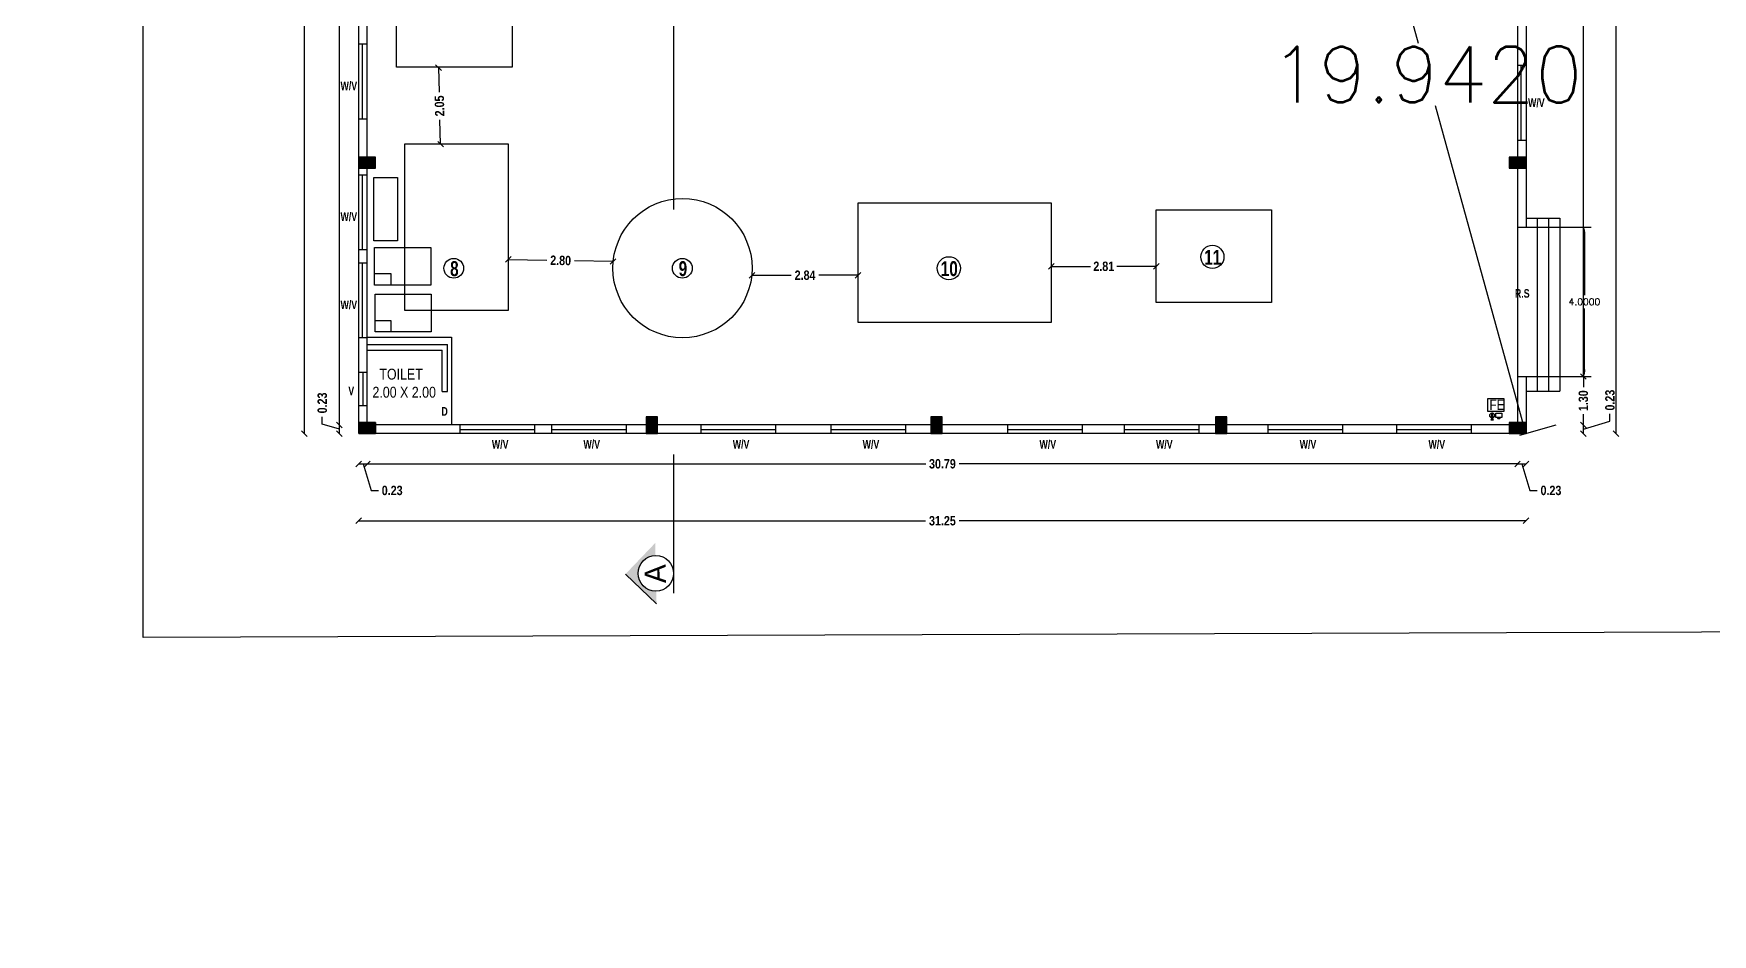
# Model space of a CAD drawing. Header units: metres. Extents: x 1422408 to 2637705, y 4160 to 80428.
# Drawn here: x 2267831.87 to 2267876.81, y 4241.87 to 4265.98 of the extents above; entities that cross this region are included whole.
import ezdxf
from ezdxf.enums import TextEntityAlignment as Align

# ---------------------------------------------------------------- set-up
doc = ezdxf.new("R2010")
doc.units = ezdxf.units.M
doc.header["$LTSCALE"] = 3.5
doc.header["$MEASUREMENT"] = 0
doc.linetypes.add('HIDDEN', pattern=[0.375, 0.25, -0.125])
doc.layers.get('0').update_dxf_attribs({"linetype": 'CONTINUOUS'})
doc.layers.get('DEFPOINTS').update_dxf_attribs({"linetype": 'CONTINUOUS'})
for name, color, linetype in [('BLK_1_FLR_0_CARPET_AREA', 45, 'CONTINUOUS'), ('BLK_1_FLR_0_EXIT_WIDTH_DOOR', 2, 'CONTINUOUS'), ('BLK_1_FLR_0_REGULAR_ROOM_1', 117, 'CONTINUOUS'), ('BLK_1_FLR_0_URINAL', 235, 'CONTINUOUS'), ('BLK_1_FLR_0_WASH', 60, 'CONTINUOUS'), ('BLK_1_FLR_0_WATER_CLOSET', 1, 'CONTINUOUS')]:
    doc.layers.add(name, color=color, linetype=linetype)
doc.layers.add('DIST_EXIT', color=7, linetype='CONTINUOUS', lineweight=0)
doc.styles.add('ARIAL', font='arial.ttf')
doc.styles.add('SH', font='swissc.ttf', dxfattribs={"height": 10})
doc.styles.get("Standard").update_dxf_attribs({"font": 'txt.shx', "height": 1.5})
doc.styles.add('Stylus BT', font='stylu.ttf', dxfattribs={"height": 4})
doc.styles.add('sunahari', font='ARIALNB.TTF', dxfattribs={"height": 0.25})
doc.styles.add('TR', font='arial.ttf', dxfattribs={"height": 8})
doc.dimstyles.new('CIVIL Mt.', dxfattribs={"dimscale": 0, "dimtxt": 0.25, "dimasz": 0.15, "dimexe": 0.18, "dimexo": 0.0625, "dimgap": 0.1, "dimtad": 0, "dimzin": 0, "dimdsep": 46, "dimtxsty": 'sunahari', "dimblk": 'OBLIQUE', "dimcen": 0.09, "dimse1": 1, "dimse2": 1, "dimclrd": 253, "dimclrt": 4, "dimadec": 0, "dimazin": 0, "dimtfac": 1, "dimtofl": 0, "dimtmove": 1, "dimatfit": 3, "dimfxl": 0, "dimfrac": 2, "dimtolj": 1, "dimtzin": 0, "dimarcsym": 0})
doc.dimstyles.get("Standard").update_dxf_attribs({"dimtxt": 0.18, "dimasz": 0.18, "dimexe": 0.18, "dimexo": 0.0625, "dimgap": 0.09, "dimtad": 0, "dimtih": 1, "dimtoh": 1, "dimdec": 4, "dimzin": 0, "dimdsep": 46, "dimtxsty": 'Standard', "dimcen": 0.09, "dimadec": 0, "dimazin": 0, "dimtfac": 1, "dimtdec": 4, "dimtofl": 0, "dimtmove": 0, "dimatfit": 3, "dimfxl": 0, "dimtolj": 1, "dimtzin": 0, "dimarcsym": 0})

# ---------------------------------------------------------------- blocks, each defined once
blk = doc.blocks.new('*D606')
at = {"layer": 'DEFPOINTS', "color": 0}
for p in [(2267867.362, 4274.734), (2267871.822, 4255.277), (2267872.68, 4255.514)]:
    blk.add_point(p, dxfattribs=at)
at = {"layer": 'DIST_EXIT', "color": 0, "lineweight": -2}
for p, q in [((2267867.301, 4274.717), (2267866.33, 4274.449)), ((2267866.552, 4274.323), (2267868.93, 4265.727)), ((2267871.774, 4255.45), (2267869.395, 4264.047)), ((2267872.619, 4255.498), (2267871.648, 4255.229))]:
    blk.add_line(p, q, dxfattribs=at)
at = {"layer": 'DIST_EXIT', "color": 0}
for points in [[(2267866.581, 4274.331), (2267866.523, 4274.315), (2267866.504, 4274.497)], [(2267871.803, 4255.458), (2267871.745, 4255.442), (2267871.822, 4255.277)]]:
    blk.add_solid(points, dxfattribs=at)
at = {"layer": 'DIST_EXIT', "color": 0, "insert": (2267869.163, 4264.887), "char_height": 1.5, "attachment_point": 5}
blk.add_mtext('\\A1;19.9420', dxfattribs=at)
blk = doc.blocks.new('NJGHJGHJ')
at = {"color": 0}
for p, q in [((41453.874, 4448.165), (41453.85, 4448.116)), ((41453.874, 4448.234), (41453.874, 4448.165)), ((41453.892, 4448.234), (41453.892, 4448.165)), ((41453.892, 4448.165), (41453.916, 4448.116))]:
    blk.add_line(p, q, dxfattribs=at)
at = {"color": 0, "ltscale": 0.1}
blk.add_line((41453.916, 4448.116), (41453.85, 4448.116), dxfattribs=at)
blk.add_lwpolyline([(41453.766, 4448.699), (41454.2, 4448.699), (41454.2, 4448.347), (41453.766, 4448.347)], close=True, dxfattribs=at)
at = {"color": 0}
for points in [[(41453.899, 4448.201), (41453.867, 4448.201), (41453.867, 4448.234), (41453.899, 4448.234)], [(41453.892, 4448.234), (41453.874, 4448.234), (41453.874, 4448.316), (41453.892, 4448.316)], [(41453.984, 4448.305), (41454.146, 4448.305), (41454.146, 4448.184), (41453.984, 4448.184)]]:
    blk.add_lwpolyline(points, close=True, dxfattribs=at)
blk.add_circle((41453.885, 4448.24), 0.0667, dxfattribs=at)
blk.add_arc((41454.066, 4448.205), 0.0487, 204.8747, 335.1253, dxfattribs=at)
at = {"color": 0, "style": 'SH'}
blk.add_text('FE', height=0.2751, dxfattribs=at).set_placement((41453.814, 4448.389))
blk = doc.blocks.new('_Oblique')
at = {"color": 0, "linetype": 'ByBlock', "lineweight": -2}
blk.add_line((-0.5, -0.5), (0.5, 0.5), dxfattribs=at)
blk = doc.blocks.new('*D936')
at = {"color": 253, "lineweight": -2, "ltscale": 0.25}
for p, q in [((2267840.572, 4254.466), (2267840.802, 4254.466)), ((2267840.687, 4254.466), (2267840.901, 4253.753)), ((2267840.901, 4253.753), (2267841.101, 4253.753))]:
    blk.add_line(p, q, dxfattribs=at)
at = {"layer": 'DEFPOINTS', "color": 0, "ltscale": 0.25}
for p in [(2267840.572, 4255.277), (2267840.802, 4255.507), (2267840.802, 4254.466)]:
    blk.add_point(p, dxfattribs=at)
at = {"color": 253, "lineweight": -2, "ltscale": 0.25, "xscale": 0.15, "yscale": 0.15, "zscale": 0.15, "rotation": 180}
blk.add_blockref('_Oblique', (2267840.572, 4254.466), dxfattribs=at)
at = {"color": 253, "lineweight": -2, "ltscale": 0.25, "xscale": 0.15, "yscale": 0.15, "zscale": 0.15}
blk.add_blockref('_Oblique', (2267840.802, 4254.466), dxfattribs=at)
at = {"color": 4, "lineweight": 25, "ltscale": 0.25, "insert": (2267841.467, 4253.753), "char_height": 0.25, "attachment_point": 5, "style": 'sunahari'}
blk.add_mtext('\\A1;0.23', dxfattribs=at)
blk = doc.blocks.new('*D937')
at = {"color": 253, "lineweight": -2, "ltscale": 0.25}
for p, q in [((2267840.802, 4254.466), (2267855.75, 4254.466)), ((2267871.592, 4254.466), (2267856.643, 4254.466))]:
    blk.add_line(p, q, dxfattribs=at)
at = {"layer": 'DEFPOINTS', "color": 0, "ltscale": 0.25}
for p in [(2267840.802, 4255.507), (2267871.592, 4255.507), (2267871.592, 4254.466)]:
    blk.add_point(p, dxfattribs=at)
at = {"color": 253, "lineweight": -2, "ltscale": 0.25, "xscale": 0.15, "yscale": 0.15, "zscale": 0.15, "rotation": 180}
blk.add_blockref('_Oblique', (2267840.802, 4254.466), dxfattribs=at)
at = {"color": 253, "lineweight": -2, "ltscale": 0.25, "xscale": 0.15, "yscale": 0.15, "zscale": 0.15}
blk.add_blockref('_Oblique', (2267871.592, 4254.466), dxfattribs=at)
at = {"color": 4, "lineweight": 25, "ltscale": 0.25, "insert": (2267856.197, 4254.466), "char_height": 0.25, "attachment_point": 5, "style": 'sunahari'}
blk.add_mtext('\\A1;30.79', dxfattribs=at)
blk = doc.blocks.new('*D938')
at = {"color": 253, "lineweight": -2, "ltscale": 0.25}
for p, q in [((2267871.592, 4254.466), (2267871.822, 4254.466)), ((2267871.707, 4254.466), (2267871.921, 4253.753)), ((2267871.921, 4253.753), (2267872.121, 4253.753))]:
    blk.add_line(p, q, dxfattribs=at)
at = {"layer": 'DEFPOINTS', "color": 0, "ltscale": 0.25}
for p in [(2267871.592, 4255.507), (2267871.822, 4255.277), (2267871.822, 4254.466)]:
    blk.add_point(p, dxfattribs=at)
at = {"color": 253, "lineweight": -2, "ltscale": 0.25, "xscale": 0.15, "yscale": 0.15, "zscale": 0.15, "rotation": 180}
blk.add_blockref('_Oblique', (2267871.592, 4254.466), dxfattribs=at)
at = {"color": 253, "lineweight": -2, "ltscale": 0.25, "xscale": 0.15, "yscale": 0.15, "zscale": 0.15}
blk.add_blockref('_Oblique', (2267871.822, 4254.466), dxfattribs=at)
at = {"color": 4, "lineweight": 25, "ltscale": 0.25, "insert": (2267872.487, 4253.753), "char_height": 0.25, "attachment_point": 5, "style": 'sunahari'}
blk.add_mtext('\\A1;0.23', dxfattribs=at)
blk = doc.blocks.new('*D939')
at = {"color": 253, "lineweight": -2, "ltscale": 0.25}
for p, q in [((2267840.572, 4252.942), (2267855.748, 4252.942)), ((2267871.822, 4252.942), (2267856.645, 4252.942))]:
    blk.add_line(p, q, dxfattribs=at)
at = {"layer": 'DEFPOINTS', "color": 0, "ltscale": 0.25}
for p in [(2267840.572, 4255.277), (2267871.822, 4255.277), (2267871.822, 4252.942)]:
    blk.add_point(p, dxfattribs=at)
at = {"color": 253, "lineweight": -2, "ltscale": 0.25, "xscale": 0.15, "yscale": 0.15, "zscale": 0.15, "rotation": 180}
blk.add_blockref('_Oblique', (2267840.572, 4252.942), dxfattribs=at)
at = {"color": 253, "lineweight": -2, "ltscale": 0.25, "xscale": 0.15, "yscale": 0.15, "zscale": 0.15}
blk.add_blockref('_Oblique', (2267871.822, 4252.942), dxfattribs=at)
at = {"color": 4, "lineweight": 25, "ltscale": 0.25, "insert": (2267856.197, 4252.942), "char_height": 0.25, "attachment_point": 5, "style": 'sunahari'}
blk.add_mtext('\\A1;31.25', dxfattribs=at)
blk = doc.blocks.new('*D944')
at = {"color": 253, "lineweight": -2, "ltscale": 0.25}
for p, q in [((2267839.596, 4255.529), (2267839.596, 4255.729)), ((2267840.054, 4255.392), (2267839.596, 4255.529)), ((2267840.054, 4255.277), (2267840.054, 4255.507))]:
    blk.add_line(p, q, dxfattribs=at)
at = {"layer": 'DEFPOINTS', "color": 0, "ltscale": 0.25}
for p in [(2267840.054, 4255.507), (2267840.572, 4255.277), (2267840.802, 4255.507)]:
    blk.add_point(p, dxfattribs=at)
at = {"color": 253, "lineweight": -2, "ltscale": 0.25, "xscale": 0.15, "yscale": 0.15, "zscale": 0.15}
for p, rotation in [((2267840.054, 4255.507), 90), ((2267840.054, 4255.277), 270)]:
    blk.add_blockref('_Oblique', p, dxfattribs=dict(at, rotation=rotation))
at = {"color": 4, "lineweight": 25, "ltscale": 0.25, "insert": (2267839.596, 4256.096), "char_height": 0.25, "attachment_point": 5, "rotation": 90, "style": 'sunahari'}
blk.add_mtext('\\A1;0.23', dxfattribs=at)
blk = doc.blocks.new('*D945')
at = {"color": 253, "lineweight": -2, "ltscale": 0.25}
for p, q in [((2267840.054, 4291.167), (2267840.054, 4273.785)), ((2267840.054, 4255.507), (2267840.054, 4272.889))]:
    blk.add_line(p, q, dxfattribs=at)
at = {"layer": 'DEFPOINTS', "color": 0, "ltscale": 0.25}
for p in [(2267840.054, 4291.167), (2267871.592, 4291.167), (2267871.592, 4255.507)]:
    blk.add_point(p, dxfattribs=at)
at = {"color": 253, "lineweight": -2, "ltscale": 0.25, "xscale": 0.15, "yscale": 0.15, "zscale": 0.15}
for p, rotation in [((2267840.054, 4291.167), 90), ((2267840.054, 4255.507), 270)]:
    blk.add_blockref('_Oblique', p, dxfattribs=dict(at, rotation=rotation))
at = {"color": 4, "lineweight": 25, "ltscale": 0.25, "insert": (2267840.054, 4273.337), "char_height": 0.25, "attachment_point": 5, "rotation": 90, "style": 'sunahari'}
blk.add_mtext('\\A1;35.66', dxfattribs=at)
blk = doc.blocks.new('*D947')
at = {"color": 253, "lineweight": -2, "ltscale": 0.25}
for p, q in [((2267839.119, 4291.397), (2267839.119, 4273.783)), ((2267839.119, 4255.277), (2267839.119, 4272.891))]:
    blk.add_line(p, q, dxfattribs=at)
at = {"layer": 'DEFPOINTS', "color": 0, "ltscale": 0.25}
for p in [(2267840.572, 4291.397), (2267839.119, 4255.277), (2267840.572, 4255.277)]:
    blk.add_point(p, dxfattribs=at)
at = {"color": 253, "lineweight": -2, "ltscale": 0.25, "xscale": 0.15, "yscale": 0.15, "zscale": 0.15}
for p, rotation in [((2267839.119, 4291.397), 90), ((2267839.119, 4255.277), 270)]:
    blk.add_blockref('_Oblique', p, dxfattribs=dict(at, rotation=rotation))
at = {"color": 4, "lineweight": 25, "ltscale": 0.25, "insert": (2267839.119, 4273.337), "char_height": 0.25, "attachment_point": 5, "rotation": 90, "style": 'sunahari'}
blk.add_mtext('\\A1;36.12', dxfattribs=at)
blk = doc.blocks.new('*D948')
at = {"color": 253, "lineweight": -2, "ltscale": 0.25}
for p, q in [((2267873.355, 4255.392), (2267874.067, 4255.606)), ((2267874.067, 4255.606), (2267874.067, 4255.806)), ((2267873.355, 4255.277), (2267873.355, 4255.507))]:
    blk.add_line(p, q, dxfattribs=at)
at = {"layer": 'DEFPOINTS', "color": 0, "ltscale": 0.25}
for p in [(2267871.592, 4255.507), (2267871.822, 4255.277), (2267873.355, 4255.507)]:
    blk.add_point(p, dxfattribs=at)
at = {"color": 253, "lineweight": -2, "ltscale": 0.25, "xscale": 0.15, "yscale": 0.15, "zscale": 0.15}
for p, rotation in [((2267873.355, 4255.507), 90), ((2267873.355, 4255.277), 270)]:
    blk.add_blockref('_Oblique', p, dxfattribs=dict(at, rotation=rotation))
at = {"color": 4, "lineweight": 25, "ltscale": 0.25, "insert": (2267874.067, 4256.172), "char_height": 0.25, "attachment_point": 5, "rotation": 90, "style": 'sunahari'}
blk.add_mtext('\\A1;0.23', dxfattribs=at)
blk = doc.blocks.new('*D949')
at = {"color": 253, "lineweight": -2, "ltscale": 0.25}
for p, q in [((2267873.355, 4256.804), (2267873.355, 4256.516)), ((2267873.355, 4255.507), (2267873.355, 4255.795))]:
    blk.add_line(p, q, dxfattribs=at)
at = {"layer": 'DEFPOINTS', "color": 0, "ltscale": 0.25}
for p in [(2267871.592, 4256.804), (2267873.355, 4256.804), (2267871.592, 4255.507)]:
    blk.add_point(p, dxfattribs=at)
at = {"color": 253, "lineweight": -2, "ltscale": 0.25, "xscale": 0.15, "yscale": 0.15, "zscale": 0.15}
for p, rotation in [((2267873.355, 4256.804), 90), ((2267873.355, 4255.507), 270)]:
    blk.add_blockref('_Oblique', p, dxfattribs=dict(at, rotation=rotation))
at = {"color": 4, "lineweight": 25, "ltscale": 0.25, "insert": (2267873.355, 4256.156), "char_height": 0.25, "attachment_point": 5, "rotation": 90, "style": 'sunahari'}
blk.add_mtext('\\A1;1.30', dxfattribs=at)
blk = doc.blocks.new('*D950')
at = {"color": 253, "lineweight": -2, "ltscale": 0.25}
for p, q in [((2267873.355, 4290.037), (2267873.355, 4273.867)), ((2267873.355, 4256.804), (2267873.355, 4272.974))]:
    blk.add_line(p, q, dxfattribs=at)
at = {"layer": 'DEFPOINTS', "color": 0, "ltscale": 0.25}
for p in [(2267871.592, 4290.037), (2267873.355, 4290.037), (2267871.592, 4256.804)]:
    blk.add_point(p, dxfattribs=at)
at = {"color": 253, "lineweight": -2, "ltscale": 0.25, "xscale": 0.15, "yscale": 0.15, "zscale": 0.15}
for p, rotation in [((2267873.355, 4290.037), 90), ((2267873.355, 4256.804), 270)]:
    blk.add_blockref('_Oblique', p, dxfattribs=dict(at, rotation=rotation))
at = {"color": 4, "lineweight": 25, "ltscale": 0.25, "insert": (2267873.355, 4273.421), "char_height": 0.25, "attachment_point": 5, "rotation": 90, "style": 'sunahari'}
blk.add_mtext('\\A1;33.23', dxfattribs=at)
blk = doc.blocks.new('*D953')
at = {"color": 253, "lineweight": -2, "ltscale": 0.25}
for p, q in [((2267874.229, 4291.397), (2267874.229, 4273.783)), ((2267874.229, 4255.277), (2267874.229, 4272.891))]:
    blk.add_line(p, q, dxfattribs=at)
at = {"layer": 'DEFPOINTS', "color": 0, "ltscale": 0.25}
for p in [(2267871.822, 4291.397), (2267874.229, 4291.397), (2267871.822, 4255.277)]:
    blk.add_point(p, dxfattribs=at)
at = {"color": 253, "lineweight": -2, "ltscale": 0.25, "xscale": 0.15, "yscale": 0.15, "zscale": 0.15}
for p, rotation in [((2267874.229, 4291.397), 90), ((2267874.229, 4255.277), 270)]:
    blk.add_blockref('_Oblique', p, dxfattribs=dict(at, rotation=rotation))
at = {"color": 4, "lineweight": 25, "ltscale": 0.25, "insert": (2267874.229, 4273.337), "char_height": 0.25, "attachment_point": 5, "rotation": 90, "style": 'sunahari'}
blk.add_mtext('\\A1;36.12', dxfattribs=at)
blk = doc.blocks.new('*D1062')
at = {"color": 253, "lineweight": -2, "ltscale": 25}
for p, q in [((2267842.708, 4265.072), (2267842.725, 4264.417)), ((2267842.762, 4263.021), (2267842.745, 4263.676))]:
    blk.add_line(p, q, dxfattribs=at)
at = {"layer": 'DEFPOINTS', "color": 0, "ltscale": 25}
for p in [(2267843.134, 4265.084), (2267842.762, 4263.021), (2267843.188, 4263.032)]:
    blk.add_point(p, dxfattribs=at)
at = {"color": 253, "lineweight": -2, "ltscale": 25, "xscale": 0.15, "yscale": 0.15, "zscale": 0.15}
for p, rotation in [((2267842.708, 4265.072), 91.52125614323347), ((2267842.762, 4263.021), 271.5212561432335)]:
    blk.add_blockref('_Oblique', p, dxfattribs=dict(at, rotation=rotation))
at = {"color": 4, "lineweight": 25, "ltscale": 25, "insert": (2267842.735, 4264.047), "char_height": 0.25, "attachment_point": 5, "rotation": 91.5213, "style": 'sunahari'}
blk.add_mtext('\\A1;2.05', dxfattribs=at)
blk = doc.blocks.new('*D1017')
at = {"color": 253, "lineweight": -2, "ltscale": 25}
for p, q in [((2267844.575, 4259.94), (2267845.609, 4259.919)), ((2267847.378, 4259.882), (2267846.345, 4259.903))]:
    blk.add_line(p, q, dxfattribs=at)
at = {"layer": 'DEFPOINTS', "color": 0, "ltscale": 25}
for p in [(2267844.572, 4259.802), (2267847.376, 4259.744), (2267847.378, 4259.882)]:
    blk.add_point(p, dxfattribs=at)
at = {"color": 253, "lineweight": -2, "ltscale": 25, "xscale": 0.15, "yscale": 0.15, "zscale": 0.15}
for p, rotation in [((2267844.575, 4259.94), 178.8138145096694), ((2267847.378, 4259.882), 358.8138145096694)]:
    blk.add_blockref('_Oblique', p, dxfattribs=dict(at, rotation=rotation))
at = {"color": 4, "lineweight": 25, "ltscale": 25, "insert": (2267845.977, 4259.911), "char_height": 0.25, "attachment_point": 5, "rotation": 358.8138, "style": 'sunahari'}
blk.add_mtext('\\A1;2.80', dxfattribs=at)
blk = doc.blocks.new('*D1018')
at = {"color": 253, "lineweight": -2, "ltscale": 25}
for p, q in [((2267851.103, 4259.515), (2267852.149, 4259.515)), ((2267853.938, 4259.515), (2267852.892, 4259.515))]:
    blk.add_line(p, q, dxfattribs=at)
at = {"layer": 'DEFPOINTS', "color": 0, "ltscale": 25}
for p in [(2267851.103, 4259.705), (2267853.938, 4259.705), (2267853.938, 4259.515)]:
    blk.add_point(p, dxfattribs=at)
at = {"color": 253, "lineweight": -2, "ltscale": 25, "xscale": 0.15, "yscale": 0.15, "zscale": 0.15, "rotation": 180}
blk.add_blockref('_Oblique', (2267851.103, 4259.515), dxfattribs=at)
at = {"color": 253, "lineweight": -2, "ltscale": 25, "xscale": 0.15, "yscale": 0.15, "zscale": 0.15}
blk.add_blockref('_Oblique', (2267853.938, 4259.515), dxfattribs=at)
at = {"color": 4, "lineweight": 25, "ltscale": 25, "insert": (2267852.52, 4259.515), "char_height": 0.25, "attachment_point": 5, "style": 'sunahari'}
blk.add_mtext('\\A1;2.84', dxfattribs=at)
blk = doc.blocks.new('*D1019')
at = {"color": 253, "lineweight": -2, "ltscale": 25}
for p, q in [((2267859.112, 4259.753), (2267860.164, 4259.753)), ((2267861.92, 4259.753), (2267860.868, 4259.753))]:
    blk.add_line(p, q, dxfattribs=at)
at = {"layer": 'DEFPOINTS', "color": 0, "ltscale": 25}
for p in [(2267859.112, 4259.849), (2267861.92, 4259.849), (2267861.92, 4259.753)]:
    blk.add_point(p, dxfattribs=at)
at = {"color": 253, "lineweight": -2, "ltscale": 25, "xscale": 0.15, "yscale": 0.15, "zscale": 0.15, "rotation": 180}
blk.add_blockref('_Oblique', (2267859.112, 4259.753), dxfattribs=at)
at = {"color": 253, "lineweight": -2, "ltscale": 25, "xscale": 0.15, "yscale": 0.15, "zscale": 0.15}
blk.add_blockref('_Oblique', (2267861.92, 4259.753), dxfattribs=at)
at = {"color": 4, "lineweight": 25, "ltscale": 25, "insert": (2267860.516, 4259.753), "char_height": 0.25, "attachment_point": 5, "style": 'sunahari'}
blk.add_mtext('\\A1;2.81', dxfattribs=at)
blk = doc.blocks.new('*D1131')
at = {"layer": 'BLK_1_FLR_0_EXIT_WIDTH_DOOR', "color": 0, "lineweight": -2}
for p, q in [((2267871.654, 4260.804), (2267873.563, 4260.804)), ((2267873.383, 4260.624), (2267873.383, 4258.984)), ((2267873.383, 4256.984), (2267873.383, 4258.624)), ((2267871.654, 4256.804), (2267873.563, 4256.804))]:
    blk.add_line(p, q, dxfattribs=at)
at = {"layer": 'BLK_1_FLR_0_EXIT_WIDTH_DOOR', "color": 0}
for points in [[(2267873.353, 4260.624), (2267873.413, 4260.624), (2267873.383, 4260.804)], [(2267873.353, 4256.984), (2267873.413, 4256.984), (2267873.383, 4256.804)]]:
    blk.add_solid(points, dxfattribs=at)
at = {"layer": 'DEFPOINTS', "color": 0}
for p in [(2267871.592, 4260.804), (2267873.383, 4260.804), (2267871.592, 4256.804)]:
    blk.add_point(p, dxfattribs=at)
at = {"layer": 'BLK_1_FLR_0_EXIT_WIDTH_DOOR', "color": 0, "insert": (2267873.383, 4258.804), "char_height": 0.18, "attachment_point": 5}
blk.add_mtext('\\A1;4.0000', dxfattribs=at)

msp = doc.modelspace()

# ---------------------------------------------------------------- hatches: boundary and pattern name
h = msp.add_hatch(color=256)
h.dxf.hatch_style = 1
h.paths.add_polyline_path([(2267840.57179, 4262.6769), (2267841.02179, 4262.6769), (2267841.02179, 4262.3769), (2267840.57179, 4262.3769)])
h = msp.add_hatch(color=256)
h.dxf.hatch_style = 1
h.paths.add_polyline_path([(2267871.37179, 4262.6769), (2267871.82179, 4262.6769), (2267871.82179, 4262.3769), (2267871.37179, 4262.3769)])
h = msp.add_hatch(color=256)
h.dxf.hatch_style = 1
h.paths.add_polyline_path([(2267848.26679, 4255.2769), (2267848.26679, 4255.7269), (2267848.56679, 4255.7269), (2267848.56679, 4255.2769)])
h = msp.add_hatch(color=256)
h.dxf.hatch_style = 1
h.paths.add_polyline_path([(2267855.88679, 4255.2769), (2267855.88679, 4255.7269), (2267856.18679, 4255.7269), (2267856.18679, 4255.2769)])
h = msp.add_hatch(color=256)
h.dxf.hatch_style = 1
h.paths.add_polyline_path([(2267863.50679, 4255.2769), (2267863.50679, 4255.7269), (2267863.80679, 4255.7269), (2267863.80679, 4255.2769)])
h = msp.add_hatch(color=256)
h.dxf.hatch_style = 1
h.paths.add_polyline_path([(2267840.57179, 4255.5769), (2267841.02179, 4255.5769), (2267841.02179, 4255.2769), (2267840.57179, 4255.2769)])
h = msp.add_hatch(color=256)
h.dxf.hatch_style = 1
h.paths.add_polyline_path([(2267871.37179, 4255.5769), (2267871.82179, 4255.5769), (2267871.82179, 4255.2769), (2267871.37179, 4255.2769)])
msp.add_hatch(color=251).paths.add_polyline_path([(2267848.54457, 4250.72304), (2267847.71425, 4251.51724), (2267848.50844, 4252.34756), (2267848.51593, 4252.01112, 1), (2267848.53709, 4251.05949)])

# ---------------------------------------------------------------- linework, layer by layer
at = {"color": 4, "linetype": 'HIDDEN', "ltscale": 15}
msp.add_line((2267849.00243, 4294.08892), (2267849.00243, 4251.0023), dxfattribs=at)
at = {"color": 0, "lineweight": 25, "ltscale": 0.25}
for p, q in [((2267840.57179, 4255.2769), (2267840.57179, 4291.3969)), ((2267871.82179, 4263.74373), (2267871.82179, 4263.44373)), ((2267871.82179, 4261.04058), (2267872.72179, 4261.04058)), ((2267872.12179, 4261.04058), (2267872.12179, 4256.41542)), ((2267872.42179, 4261.04058), (2267872.42179, 4256.41542)), ((2267872.72179, 4261.04058), (2267872.72179, 4256.41542)), ((2267871.59179, 4260.80417), (2267871.82179, 4260.80417)), ((2267840.80179, 4257.6569), (2267842.95179, 4257.6569)), ((2267840.80179, 4257.5069), (2267842.80179, 4257.5069)), ((2267842.80179, 4256.4069), (2267842.80179, 4257.5069)), ((2267842.95179, 4256.4069), (2267842.95179, 4257.6569)), ((2267840.57179, 4256.92468), (2267840.80179, 4256.92468)), ((2267840.68679, 4256.02468), (2267840.68679, 4256.92468)), ((2267871.59179, 4256.80417), (2267871.82179, 4256.80417)), ((2267871.82179, 4256.80417), (2267871.82179, 4255.2769)), ((2267842.80179, 4256.4069), (2267842.95179, 4256.4069)), ((2267871.82179, 4256.41542), (2267871.82179, 4256.41542)), ((2267871.82179, 4256.41542), (2267872.72179, 4256.41542)), ((2267840.57179, 4256.02468), (2267840.80179, 4256.02468)), ((2267848.26679, 4255.7269), (2267848.56679, 4255.7269)), ((2267855.88679, 4255.7269), (2267856.18679, 4255.7269)), ((2267863.50679, 4255.7269), (2267863.80679, 4255.7269)), ((2267871.82179, 4255.2769), (2267840.57179, 4255.2769)), ((2267841.02179, 4255.5769), (2267841.02179, 4255.2769)), ((2267871.82179, 4255.5769), (2267871.82179, 4255.2769))]:
    msp.add_line(p, q, dxfattribs=at)
at = {"color": 7, "lineweight": 25, "ltscale": 0.25}
for p, q in [((2267840.80179, 4265.69647), (2267840.57363, 4265.69647)), ((2267840.67363, 4263.69647), (2267840.67363, 4265.69647)), ((2267871.82179, 4265.12551), (2267871.59363, 4265.12551)), ((2267871.69363, 4263.12551), (2267871.69363, 4265.12551)), ((2267840.80179, 4263.69647), (2267840.57363, 4263.69647)), ((2267871.82179, 4263.12551), (2267871.59363, 4263.12551)), ((2267840.80179, 4262.19647), (2267840.57363, 4262.19647)), ((2267840.67363, 4260.19647), (2267840.67363, 4262.19647)), ((2267840.80179, 4260.19647), (2267840.57363, 4260.19647)), ((2267840.80179, 4259.83643), (2267840.57363, 4259.83643)), ((2267840.67363, 4257.83643), (2267840.67363, 4259.83643)), ((2267840.80179, 4257.83643), (2267840.57363, 4257.83643)), ((2267843.28125, 4255.50506), (2267843.28125, 4255.2769)), ((2267845.28125, 4255.3769), (2267843.28125, 4255.3769)), ((2267845.28125, 4255.50506), (2267845.28125, 4255.2769)), ((2267845.73166, 4255.50506), (2267845.73166, 4255.2769)), ((2267847.73166, 4255.3769), (2267845.73166, 4255.3769)), ((2267847.73166, 4255.50506), (2267847.73166, 4255.2769)), ((2267849.73014, 4255.50506), (2267849.73014, 4255.2769)), ((2267851.73014, 4255.3769), (2267849.73014, 4255.3769)), ((2267851.73014, 4255.50506), (2267851.73014, 4255.2769)), ((2267853.20675, 4255.50506), (2267853.20675, 4255.2769)), ((2267855.20675, 4255.3769), (2267853.20675, 4255.3769)), ((2267855.20675, 4255.50506), (2267855.20675, 4255.2769)), ((2267857.94042, 4255.50506), (2267857.94042, 4255.2769)), ((2267859.94042, 4255.3769), (2267857.94042, 4255.3769)), ((2267859.94042, 4255.50506), (2267859.94042, 4255.2769)), ((2267861.05943, 4255.50506), (2267861.05943, 4255.2769)), ((2267863.05943, 4255.3769), (2267861.05943, 4255.3769)), ((2267863.05943, 4255.50506), (2267863.05943, 4255.2769)), ((2267864.90573, 4255.50506), (2267864.90573, 4255.2769)), ((2267866.90573, 4255.3769), (2267864.90573, 4255.3769)), ((2267866.90573, 4255.50506), (2267866.90573, 4255.2769)), ((2267868.35388, 4255.50506), (2267868.35388, 4255.2769)), ((2267870.35388, 4255.3769), (2267868.35388, 4255.3769)), ((2267870.35388, 4255.50506), (2267870.35388, 4255.2769))]:
    msp.add_line(p, q, dxfattribs=at)
at = {"color": 1}
msp.add_line((2267848.54457, 4250.72304), (2267847.71425, 4251.51724), dxfattribs=at)
at = {"color": 0, "lineweight": 25, "ltscale": 0.25}
for points in [[(2267834.799, 4325.78168), (2267894.76643, 4325.982), (2267894.76643, 4250.0195), (2267834.799, 4249.81918)], [(2267841.58515, 4267.73379), (2267844.68273, 4267.73379), (2267844.68273, 4265.0837), (2267841.58515, 4265.0837)], [(2267841.80443, 4263.03223), (2267844.57241, 4263.03223), (2267844.57241, 4258.57101), (2267841.80443, 4258.57101)], [(2267853.93804, 4261.45024), (2267859.11226, 4261.45024), (2267859.11226, 4258.2485), (2267853.93804, 4258.2485)], [(2267861.92001, 4261.26323), (2267865.00492, 4261.26323), (2267865.00492, 4258.78216), (2267861.92001, 4258.78216)]]:
    msp.add_lwpolyline(points, close=True, dxfattribs=at)
for points in [[(2267871.59179, 4256.80417), (2267871.59179, 4255.5069), (2267840.80179, 4255.5069), (2267840.80179, 4291.1669), (2267861.05943, 4291.1669)], [(2267871.59179, 4286.03687), (2267871.59179, 4260.80417)], [(2267871.82179, 4286.03687), (2267871.82179, 4260.80417)]]:
    msp.add_lwpolyline(points, dxfattribs=at)
for points in [[(2267840.57179, 4262.6769), (2267840.57179, 4262.3769), (2267841.02179, 4262.3769), (2267841.02179, 4262.6769)], [(2267871.37179, 4262.6769), (2267871.37179, 4262.3769), (2267871.82179, 4262.3769), (2267871.82179, 4262.6769)], [(2267848.26679, 4255.2769), (2267848.56679, 4255.2769), (2267848.56679, 4255.7269), (2267848.26679, 4255.7269)], [(2267855.88679, 4255.2769), (2267856.18679, 4255.2769), (2267856.18679, 4255.7269), (2267855.88679, 4255.7269)], [(2267863.50679, 4255.2769), (2267863.80679, 4255.2769), (2267863.80679, 4255.7269), (2267863.50679, 4255.7269)], [(2267840.57179, 4255.5769), (2267840.57179, 4255.2769), (2267841.02179, 4255.2769), (2267841.02179, 4255.5769)], [(2267871.37179, 4255.5769), (2267871.37179, 4255.2769), (2267871.82179, 4255.2769), (2267871.82179, 4255.5769)]]:
    msp.add_lwpolyline(points, close=True)
for centre, radius in [((2267849.23892, 4259.705), 1.86377), ((2267863.42391, 4260.0058), 0.31001), ((2267843.11602, 4259.70208), 0.26431), ((2267849.23447, 4259.70208), 0.26431), ((2267856.37054, 4259.70208), 0.31001)]:
    msp.add_circle(centre, radius, dxfattribs=at)
at = {"color": 1}
msp.add_circle((2267848.52651, 4251.5353), 0.47593, dxfattribs=at)
at = {"layer": 'BLK_1_FLR_0_CARPET_AREA', "ltscale": 400}
msp.add_lwpolyline([(2267840.80179, 4291.1669), (2267871.59179, 4291.1669), (2267871.59179, 4255.5069), (2267840.80179, 4255.5069)], close=True, dxfattribs=at)
at = {"layer": 'BLK_1_FLR_0_REGULAR_ROOM_1', "color": 4, "ltscale": 400}
msp.add_lwpolyline([(2267840.80179, 4291.1669), (2267871.59179, 4291.1669), (2267871.59179, 4255.5069), (2267840.80179, 4255.5069)], close=True, dxfattribs=at)
at = {"layer": 'BLK_1_FLR_0_URINAL', "ltscale": 400}
msp.add_lwpolyline([(2267840.97217, 4262.12845), (2267841.60884, 4262.12845), (2267841.60884, 4260.43409), (2267840.97217, 4260.43409)], close=True, dxfattribs=at)
at = {"layer": 'BLK_1_FLR_0_WASH', "color": 60, "ltscale": 400}
for points in [[(2267840.99823, 4259.56064), (2267841.42759, 4259.56064), (2267841.42759, 4259.25211), (2267840.99823, 4259.25211)], [(2267841.01024, 4258.30202), (2267841.43238, 4258.30202), (2267841.43238, 4258.0016), (2267841.01024, 4258.0016)]]:
    msp.add_lwpolyline(points, close=True, dxfattribs=at)
at = {"layer": 'BLK_1_FLR_0_WATER_CLOSET', "color": 2}
msp.add_lwpolyline([(2267842.49823, 4259.25211), (2267840.99823, 4259.25211), (2267840.99823, 4260.25779), (2267842.49823, 4260.25779)], close=True, dxfattribs=at)
at = {"layer": 'BLK_1_FLR_0_WATER_CLOSET'}
msp.add_lwpolyline([(2267842.51024, 4258.0016), (2267841.01024, 4258.0016), (2267841.01024, 4259.00729), (2267842.51024, 4259.00729)], close=True, dxfattribs=at)
at = {"layer": 'BLK_1_FLR_0_WATER_CLOSET', "color": 1}
msp.add_lwpolyline([(2267840.80179, 4257.85931), (2267843.05587, 4257.85931), (2267843.05587, 4255.5069), (2267840.80179, 4255.5069)], close=True, dxfattribs=at)

# ---------------------------------------------------------------- block references
at = {"lineweight": 35}
msp.add_blockref('NJGHJGHJ', (2226417.02849, -192.48024), dxfattribs=at)

# ---------------------------------------------------------------- texts
at = {"color": 7, "ltscale": 1.5, "attachment_point": 1, "style": 'TR'}
for s, insert, char_height in [('{\\fSwis721 LtCn BT|b1|i0|c0|p34;W/V}', (2267840.08422, 4264.69896), 0.23), ('{\\fSwis721 LtCn BT|b1|i0|c0|p34;W/V}', (2267871.8741, 4264.24883), 0.23), ('{\\fSwis721 LtCn BT|b1|i0|c0|p34;W/V}', (2267840.08422, 4261.19896), 0.23), ('{\\fSwis721 LtCn BT|b1|i0|c0|p34;11}', (2267863.20565, 4260.19501), 0.4), ('{\\fSwis721 LtCn BT|b1|i0|c0|p34;8}', (2267843.01802, 4259.89129), 0.4), ('{\\fSwis721 LtCn BT|b1|i0|c0|p34;9}', (2267849.13647, 4259.89129), 0.4), ('{\\fSwis721 LtCn BT|b1|i0|c0|p34;10}', (2267856.15228, 4259.89129), 0.4), ('{\\fSwis721 LtCn BT|b1|i0|c0|p34;W/V}', (2267840.08422, 4258.83892), 0.23), ('{\\fSwis721 LtCn BT|b1|i0|c0|p34;R.S}', (2267871.52245, 4259.14346), 0.23), ('{\\fSwis721 LtCn BT|b1|i0|c0|p34;V}', (2267840.29316, 4256.53482), 0.23), ('{\\fSwis721 LtCn BT|b1|i0|c0|p34;D}', (2267842.78578, 4255.98559), 0.23), ('{\\fSwis721 LtCn BT|b1|i0|c0|p34;W/V}', (2267844.13627, 4255.10465), 0.23), ('{\\fSwis721 LtCn BT|b1|i0|c0|p34;W/V}', (2267846.58668, 4255.1065), 0.23), ('{\\fSwis721 LtCn BT|b1|i0|c0|p34;W/V}', (2267850.58516, 4255.1065), 0.23), ('{\\fSwis721 LtCn BT|b1|i0|c0|p34;W/V}', (2267854.06177, 4255.10465), 0.23), ('{\\fSwis721 LtCn BT|b1|i0|c0|p34;W/V}', (2267858.79543, 4255.10465), 0.23), ('{\\fSwis721 LtCn BT|b1|i0|c0|p34;W/V}', (2267861.91445, 4255.10465), 0.23), ('{\\fSwis721 LtCn BT|b1|i0|c0|p34;W/V}', (2267865.76075, 4255.10465), 0.23), ('{\\fSwis721 LtCn BT|b1|i0|c0|p34;W/V}', (2267869.2089, 4255.10465), 0.23)]:
    msp.add_mtext_dynamic_manual_height_columns(s, width=3025.1317291, gutter_width=452.07515, heights=[0], dxfattribs=dict(at, insert=insert, char_height=char_height))
at = {"color": 7, "insert": (2267840.38537, 4257.01239), "char_height": 0.29, "width": 6.817963, "attachment_point": 1, "style": 'ARIAL'}
msp.add_mtext('{\\fSwis721 Cn BT|b0|i0|c0|p34;        TOILET\\P      2.00 X 2.00}', dxfattribs=at)
at = {"style": 'Stylus BT', "text_generation_flag": 6}
msp.add_attdef('A', text='S', height=0.56406, rotation=271.273818, dxfattribs=at).set_placement((2267848.78915, 4251.52794), align=Align.CENTER)

# ---------------------------------------------------------------- dimensions: what is measured, and where the dimension line sits
at = {"color": 0, "lineweight": 25, "ltscale": 0.25}
for p1, p2, distance, picture, middle in [((2267840.57179, 4291.3969), (2267840.57179, 4255.2769), -1.45312, '*D947', (2267839.11867, 4273.3369)), ((2267871.82179, 4255.2769), (2267871.82179, 4291.3969), -2.40679, '*D953', (2267874.22858, 4273.3369)), ((2267840.57179, 4255.2769), (2267871.82179, 4255.2769), -2.33496, '*D939', (2267856.19679, 4252.94194))]:
    dim = msp.add_aligned_dim(p1=p1, p2=p2, distance=distance, dimstyle='CIVIL Mt.', override={"dimscale": 1}, dxfattribs=at)
    dim.commit()
    dim.dimension.update_dxf_attribs({"geometry": picture, "text_midpoint": middle})
for base, p1, p2, picture, middle in [((2267840.05379, 4291.1669), (2267871.59179, 4255.5069), (2267871.59179, 4291.1669), '*D945', (2267840.05379, 4273.3369)), ((2267873.35478, 4290.03687), (2267871.59179, 4256.80417), (2267871.59179, 4290.03687), '*D950', (2267873.35478, 4273.42052)), ((2267873.35478, 4256.80417), (2267871.59179, 4255.5069), (2267871.59179, 4256.80417), '*D949', (2267873.35478, 4256.15554)), ((2267873.35478, 4255.5069), (2267871.82179, 4255.2769), (2267871.59179, 4255.5069), '*D948', (2267874.06745, 4255.9057)), ((2267840.05379, 4255.5069), (2267840.57179, 4255.2769), (2267840.80179, 4255.5069), '*D944', (2267839.59623, 4255.82917))]:
    dim = msp.add_linear_dim(base=base, p1=p1, p2=p2, angle=270, dimstyle='CIVIL Mt.', override={"dimscale": 1}, dxfattribs=at)
    dim.commit()
    dim.dimension.update_dxf_attribs({"geometry": picture, "text_midpoint": middle})
at = {"color": 1, "lineweight": 25, "ltscale": 25}
for p1, p2, distance, picture, middle in [((2267843.13394, 4265.0837), (2267843.18842, 4263.03223), -0.42633, '*D1062', (2267842.735, 4264.04665)), ((2267844.57241, 4259.80162), (2267847.37555, 4259.74358), 0.13839, '*D1017', (2267845.97684, 4259.91096)), ((2267851.10268, 4259.705), (2267853.93804, 4259.705), -0.18979, '*D1018', (2267852.52036, 4259.5152)), ((2267859.11226, 4259.84937), (2267861.92001, 4259.84937), -0.09675, '*D1019', (2267860.51614, 4259.75261))]:
    dim = msp.add_aligned_dim(p1=p1, p2=p2, distance=distance, dimstyle='CIVIL Mt.', override={"dimscale": 1}, dxfattribs=at)
    dim.commit()
    dim.dimension.update_dxf_attribs({"geometry": picture, "text_midpoint": middle})
at = {"color": 0, "lineweight": 25, "ltscale": 0.25}
for base, p1, p2, picture, middle in [((2267840.80179, 4254.46575), (2267840.57179, 4255.2769), (2267840.80179, 4255.5069), '*D936', (2267841.20059, 4253.75308)), ((2267871.59179, 4254.46575), (2267840.80179, 4255.5069), (2267871.59179, 4255.5069), '*D937', (2267856.19679, 4254.46575)), ((2267871.82179, 4254.46575), (2267871.59179, 4255.5069), (2267871.82179, 4255.2769), '*D938', (2267872.22059, 4253.75308))]:
    dim = msp.add_linear_dim(base=base, p1=p1, p2=p2, dimstyle='CIVIL Mt.', override={"dimscale": 1}, dxfattribs=at)
    dim.commit()
    dim.dimension.update_dxf_attribs({"geometry": picture, "text_midpoint": middle})
at = {"layer": 'BLK_1_FLR_0_EXIT_WIDTH_DOOR'}
dim = msp.add_linear_dim(base=(2267873.38336, 4260.80417), p1=(2267871.59179, 4256.80417), p2=(2267871.59179, 4260.80417), angle=90, dimstyle='Standard', dxfattribs=at)
dim.commit()
dim.dimension.update_dxf_attribs({"geometry": '*D1131', "text_midpoint": (2267873.38336, 4258.80417)})
at = {"layer": 'DIST_EXIT'}
dim = msp.add_aligned_dim(p1=(2267867.36161, 4274.73407), p2=(2267872.67969, 4255.51428), distance=-0.89014, dimstyle='Standard', override={"dimscale": 1}, dxfattribs=at)
dim.commit()
dim.dimension.update_dxf_attribs({"geometry": '*D606', "text_midpoint": (2267869.16275, 4264.8868)})

doc.saveas('drawing.dxf')
